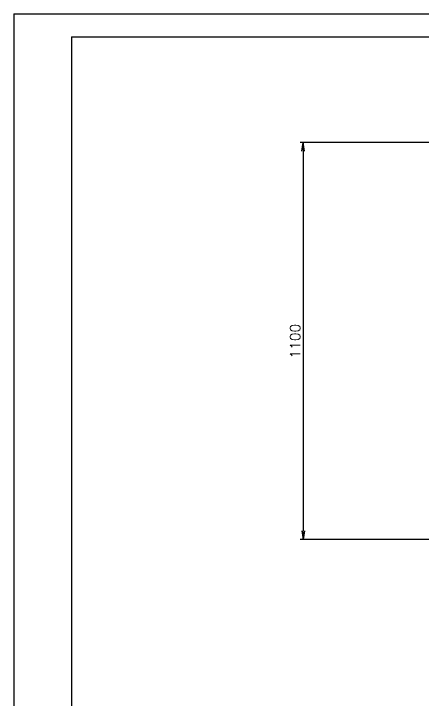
# Model space of a CAD drawing. Extents: x 0 to 18500, y -51 to 3802.
# Drawn here: x 0 to 1133, y 1901 to 3802 of the extents above; entities that cross this region are included whole.
import ezdxf

# ---------------------------------------------------------------- set-up
doc = ezdxf.new("R2010")
doc.units = 0
doc.header["$MEASUREMENT"] = 0
doc.layers.get('0').update_dxf_attribs({"linetype": 'CONTINUOUS'})
doc.layers.get('DEFPOINTS').update_dxf_attribs({"linetype": 'CONTINUOUS'})
doc.layers.add('AM_VIS', color=7, linetype='CONTINUOUS')
doc.layers.add('WORD_DIM', color=253, linetype='CONTINUOUS')
doc.styles.get("Standard").update_dxf_attribs({"font": 'romans.shx', "bigfont": 'bigfont.shx'})
doc.dimstyles.new('1-8', dxfattribs={"dimscale": 8, "dimtxt": 3.5, "dimasz": 3, "dimexe": 1, "dimexo": 0, "dimgap": 1, "dimtad": 3, "dimdsep": 46, "dimtxsty": 'Standard', "dimblk1": 'OPEN', "dimblk2": 'OPEN', "dimsah": 1, "dimcen": 0, "dimclrd": 256, "dimclre": 256, "dimclrt": 3, "dimadec": 0, "dimazin": 0, "dimtfac": 1, "dimtmove": 0, "dimatfit": 3, "dimldrblk": 'OPEN', "dimfxl": 0, "dimtolj": 1, "dimtzin": 0, "dimarcsym": 0})

# ---------------------------------------------------------------- blocks, each defined once
blk = doc.blocks.new('_OPEN')
at = {"color": 0}
for p, q in [((-1, 0.167), (0, 0)), ((-1, -0.167), (0, 0)), ((0, 0), (-1, 0))]:
    blk.add_line(p, q, dxfattribs=at)
blk = doc.blocks.new('*D1560')
at = {"layer": 'DEFPOINTS', "color": 0, "linetype": 'Continuous'}
for p in [(1359.9, 3445), (800.9, 2345.5), (1236.6, 2345.5)]:
    blk.add_point(p, dxfattribs=at)
at = {"layer": 'WORD_DIM', "linetype": 'Continuous', "lineweight": -2}
for p, q in [((1359.9, 3445), (792.9, 3445)), ((800.9, 3421), (800.9, 2369.5)), ((1236.6, 2345.5), (792.9, 2345.5))]:
    blk.add_line(p, q, dxfattribs=at)
at = {"layer": 'WORD_DIM', "linetype": 'Continuous', "lineweight": -2, "xscale": 24, "yscale": 24, "zscale": 24}
for p, rotation in [((800.9, 3445), 90), ((800.9, 2345.5), 270)]:
    blk.add_blockref('_OPEN', p, dxfattribs=dict(at, rotation=rotation))
at = {"layer": 'WORD_DIM', "color": 3, "linetype": 'Continuous', "insert": (778.9, 2895.2), "char_height": 28, "attachment_point": 5, "rotation": 90}
blk.add_mtext('\\A1;1100', dxfattribs=at)

msp = doc.modelspace()

# ---------------------------------------------------------------- linework, layer by layer
at = {"layer": 'AM_VIS', "linetype": 'Continuous'}
for q in [(5318.4, 3737.6), (160, 64)]:
    msp.add_line((160, 3737.6), q, dxfattribs=at)
at = {"layer": 'WORD_DIM', "linetype": 'Continuous'}
for q in [(5382.4, 3801.6), (0, 0)]:
    msp.add_line((0, 3801.6), q, dxfattribs=at)

# ---------------------------------------------------------------- dimensions: what is measured, and where the dimension line sits
dim = msp.add_linear_dim(base=(800.90123, 2345.4584), p1=(1359.8916, 3444.99753), p2=(1236.6239, 2345.4584), angle=90, dimstyle='1-8', override={"dimdec": 0}, dxfattribs=at)
dim.commit()
dim.dimension.update_dxf_attribs({"geometry": '*D1560', "text_midpoint": (778.90123, 2895.22797)})

doc.saveas('drawing.dxf')
